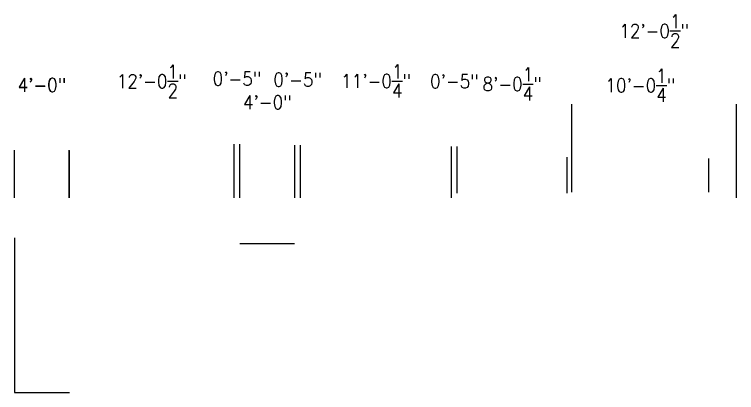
# Model space of a CAD drawing. Header units: inches. Extents: x -1279580 to -1184408, y -1638357 to -1580761.
# Drawn here: x -1185041 to -1184408, y -1597071 to -1596740 of the extents above; entities that cross this region are included whole.
import ezdxf

# ---------------------------------------------------------------- set-up
doc = ezdxf.new("R2010")
doc.units = ezdxf.units.IN
doc.header["$LTSCALE"] = 1000
doc.styles.add('ROMANS', font='romans.shx', dxfattribs={"width": 0.9})
doc.dimstyles.new('SMA -100', dxfattribs={"dimscale": 0, "dimtxt": 12, "dimasz": 12, "dimexe": 50, "dimexo": 50, "dimgap": 100, "dimtad": 1, "dimzin": 1, "dimdsep": 46, "dimlunit": 4, "dimtxsty": 'ROMANS', "dimcen": 0.09, "dimdle": 100, "dimclrd": 1, "dimclre": 1, "dimclrt": 1, "dimazin": 0, "dimtfac": 1, "dimtix": 1, "dimtofl": 0, "dimtmove": 0, "dimatfit": 3, "dimfxl": 1, "dimtolj": 1, "dimtzin": 1, "dimarcsym": 0})

# ---------------------------------------------------------------- blocks, each defined once
blk = doc.blocks.new('*D46')
at = {"color": 1, "lineweight": -2, "transparency": 16777216}
for p, q in [((-1185041, -1596885.63), (-1185041, -1596858.97)), ((-1184993.06, -1596885.63), (-1184993.06, -1596858.97))]:
    blk.add_line(p, q, dxfattribs=at)
at = {"layer": 'Defpoints', "color": 0, "transparency": 16777216}
for p in [(-1184993.06, -1596908.97), (-1185041, -1596935.63), (-1184993.06, -1596935.63)]:
    blk.add_point(p, dxfattribs=at)
at = {"color": 1, "transparency": 16777216, "insert": (-1185017.03, -1596801.82), "char_height": 12, "attachment_point": 5, "style": 'ROMANS'}
blk.add_mtext('\\A1;4\'-0"', dxfattribs=at)
blk = doc.blocks.new('*D48')
at = {"color": 1, "lineweight": -2, "transparency": 16777216}
for p, q in [((-1185041, -1596900.78), (-1185041, -1596859.14)), ((-1184992.89, -1596900.78), (-1184992.89, -1596859.14))]:
    blk.add_line(p, q, dxfattribs=at)
at = {"layer": 'Defpoints', "color": 0, "transparency": 16777216}
for p in [(-1184992.89, -1596909.14), (-1185041, -1596950.78), (-1184992.89, -1596950.78)]:
    blk.add_point(p, dxfattribs=at)
at = {"color": 1, "transparency": 16777216, "insert": (-1185016.94, -1596801.99), "char_height": 12, "attachment_point": 5, "style": 'ROMANS'}
blk.add_mtext('\\A1;4\'-0"', dxfattribs=at)
blk = doc.blocks.new('*D49')
at = {"color": 1, "lineweight": -2, "transparency": 16777216}
for p, q in [((-1184993.09, -1596900.74), (-1184993.09, -1596862.62)), ((-1184848.57, -1596900.74), (-1184848.57, -1596862.62))]:
    blk.add_line(p, q, dxfattribs=at)
at = {"layer": 'Defpoints', "color": 0, "transparency": 16777216}
for p in [(-1184848.57, -1596912.62), (-1184993.09, -1596950.74), (-1184848.57, -1596950.74)]:
    blk.add_point(p, dxfattribs=at)
at = {"color": 1, "transparency": 16777216, "insert": (-1184920.83, -1596798.62), "char_height": 12, "attachment_point": 5, "style": 'ROMANS'}
blk.add_mtext('\\A1;12\'-0{\\H1.000000x;\\S1/2;}"', dxfattribs=at)
blk = doc.blocks.new('*D50')
at = {"color": 1, "lineweight": -2, "transparency": 16777216}
for p, q in [((-1184848.53, -1596900.74), (-1184848.53, -1596853.63)), ((-1184843.54, -1596900.74), (-1184843.54, -1596853.63))]:
    blk.add_line(p, q, dxfattribs=at)
at = {"layer": 'Defpoints', "color": 0, "transparency": 16777216}
for p in [(-1184843.54, -1596903.63), (-1184848.53, -1596950.74), (-1184843.54, -1596950.74)]:
    blk.add_point(p, dxfattribs=at)
at = {"color": 1, "transparency": 16777216, "insert": (-1184846.04, -1596796.49), "char_height": 12, "attachment_point": 5, "style": 'ROMANS'}
blk.add_mtext('\\A1;0\'-5"', dxfattribs=at)
blk = doc.blocks.new('*D51')
at = {"color": 1, "lineweight": -2, "transparency": 16777216}
for p, q in [((-1184843.54, -1596900.74), (-1184843.54, -1596874.21)), ((-1184795.44, -1596900.74), (-1184795.44, -1596874.21))]:
    blk.add_line(p, q, dxfattribs=at)
at = {"layer": 'Defpoints', "color": 0, "transparency": 16777216}
for p in [(-1184795.44, -1596924.21), (-1184843.54, -1596950.74), (-1184795.44, -1596950.74)]:
    blk.add_point(p, dxfattribs=at)
at = {"color": 1, "transparency": 16777216, "insert": (-1184819.49, -1596817.06), "char_height": 12, "attachment_point": 5, "style": 'ROMANS'}
blk.add_mtext('\\A1;4\'-0"', dxfattribs=at)
blk = doc.blocks.new('*D52')
at = {"color": 1, "lineweight": -2, "transparency": 16777216}
for p, q in [((-1184795.44, -1596900.74), (-1184795.44, -1596854.42)), ((-1184790.4, -1596900.74), (-1184790.4, -1596854.42))]:
    blk.add_line(p, q, dxfattribs=at)
at = {"layer": 'Defpoints', "color": 0, "transparency": 16777216}
for p in [(-1184790.4, -1596904.42), (-1184795.44, -1596950.74), (-1184790.4, -1596950.74)]:
    blk.add_point(p, dxfattribs=at)
at = {"color": 1, "transparency": 16777216, "insert": (-1184792.92, -1596797.28), "char_height": 12, "attachment_point": 5, "style": 'ROMANS'}
blk.add_mtext('\\A1;0\'-5"', dxfattribs=at)
blk = doc.blocks.new('*D53')
at = {"color": 1, "lineweight": -2, "transparency": 16777216}
for p, q in [((-1184790.34, -1596900.74), (-1184790.34, -1596862.5)), ((-1184658.11, -1596900.74), (-1184658.11, -1596862.5))]:
    blk.add_line(p, q, dxfattribs=at)
at = {"layer": 'Defpoints', "color": 0, "transparency": 16777216}
for p in [(-1184658.11, -1596912.5), (-1184790.34, -1596950.74), (-1184658.11, -1596950.74)]:
    blk.add_point(p, dxfattribs=at)
at = {"color": 1, "transparency": 16777216, "insert": (-1184724.22, -1596798.5), "char_height": 12, "attachment_point": 5, "style": 'ROMANS'}
blk.add_mtext('\\A1;11\'-0{\\H1.000000x;\\S1/4;}"', dxfattribs=at)
blk = doc.blocks.new('*D54')
at = {"color": 1, "lineweight": -2, "transparency": 16777216}
for p, q in [((-1184658.11, -1596885.63), (-1184658.11, -1596855.85)), ((-1184653.08, -1596885.63), (-1184653.08, -1596855.85))]:
    blk.add_line(p, q, dxfattribs=at)
at = {"layer": 'Defpoints', "color": 0, "transparency": 16777216}
for p in [(-1184653.08, -1596905.85), (-1184658.11, -1596935.63), (-1184653.08, -1596935.63)]:
    blk.add_point(p, dxfattribs=at)
at = {"color": 1, "transparency": 16777216, "insert": (-1184655.59, -1596798.71), "char_height": 12, "attachment_point": 5, "style": 'ROMANS'}
blk.add_mtext('\\A1;0\'-5"', dxfattribs=at)
blk = doc.blocks.new('*D55')
at = {"color": 1, "lineweight": -2, "transparency": 16777216}
for p, q in [((-1184653.08, -1596896.68), (-1184653.08, -1596865.09)), ((-1184556.87, -1596896.68), (-1184556.87, -1596865.09))]:
    blk.add_line(p, q, dxfattribs=at)
at = {"layer": 'Defpoints', "color": 0, "transparency": 16777216}
for p in [(-1184556.87, -1596915.09), (-1184653.08, -1596946.68), (-1184556.87, -1596946.68)]:
    blk.add_point(p, dxfattribs=at)
at = {"color": 1, "transparency": 16777216, "insert": (-1184604.97, -1596801.09), "char_height": 12, "attachment_point": 5, "style": 'ROMANS'}
blk.add_mtext('\\A1;8\'-0{\\H1.000000x;\\S1/4;}"', dxfattribs=at)
blk = doc.blocks.new('*D56')
at = {"color": 1, "lineweight": -2, "transparency": 16777216}
for p, q in [((-1184552.81, -1596895.7), (-1184552.81, -1596866.3)), ((-1184432.55, -1596895.7), (-1184432.55, -1596866.3))]:
    blk.add_line(p, q, dxfattribs=at)
at = {"layer": 'Defpoints', "color": 0, "transparency": 16777216}
for p in [(-1184432.55, -1596916.3), (-1184552.81, -1596945.7), (-1184432.55, -1596945.7)]:
    blk.add_point(p, dxfattribs=at)
at = {"color": 1, "transparency": 16777216, "insert": (-1184492.68, -1596802.3), "char_height": 12, "attachment_point": 5, "style": 'ROMANS'}
blk.add_mtext('\\A1;10\'-0{\\H1.000000x;\\S1/4;}"', dxfattribs=at)
blk = doc.blocks.new('*D59')
at = {"color": 1, "lineweight": -2, "transparency": 16777216}
for p, q in [((-1184552.81, -1596895.7), (-1184552.81, -1596818.61)), ((-1184408.36, -1596900.74), (-1184408.36, -1596818.61))]:
    blk.add_line(p, q, dxfattribs=at)
at = {"layer": 'Defpoints', "color": 0, "transparency": 16777216}
for p in [(-1184408.36, -1596868.61), (-1184552.81, -1596945.7), (-1184408.36, -1596950.74)]:
    blk.add_point(p, dxfattribs=at)
at = {"color": 1, "transparency": 16777216, "insert": (-1184480.58, -1596754.61), "char_height": 12, "attachment_point": 5, "style": 'ROMANS'}
blk.add_mtext('\\A1;12\'-0{\\H1.000000x;\\S1/2;}"', dxfattribs=at)

msp = doc.modelspace()

# ---------------------------------------------------------------- linework, layer by layer
at = {"color": 1}
for p, q in [((-1185040.996, -1596935.611), (-1185040.996, -1597070.944)), ((-1185040.996, -1597070.999), (-1184992.891, -1597070.999))]:
    msp.add_line(p, q, dxfattribs=at)
msp.add_line((-1184843.629, -1596940.667), (-1184795.536, -1596940.668))

# ---------------------------------------------------------------- dimensions: what is measured, and where the dimension line sits
for base, p1, p2, picture, middle in [((-1184408.355, -1596868.608), (-1184552.811, -1596945.701), (-1184408.355, -1596950.736), '*D59', (-1184480.583, -1596754.608)), ((-1184848.575, -1596912.624), (-1184993.086, -1596950.736), (-1184848.575, -1596950.736), '*D49', (-1184920.831, -1596798.624)), ((-1184658.1113, -1596912.5013), (-1184790.3356, -1596950.7356), (-1184658.1113, -1596950.7356), '*D53', (-1184724.2234, -1596798.5013)), ((-1184843.54, -1596903.633), (-1184848.532, -1596950.736), (-1184843.54, -1596950.736), '*D50', (-1184846.036, -1596796.49)), ((-1184790.401, -1596904.42), (-1184795.435, -1596950.736), (-1184790.401, -1596950.736), '*D52', (-1184792.918, -1596797.278)), ((-1184653.077, -1596905.848), (-1184658.111, -1596935.633), (-1184653.077, -1596935.633), '*D54', (-1184655.594, -1596798.705)), ((-1184556.866, -1596915.092), (-1184653.077, -1596946.68), (-1184556.866, -1596946.68), '*D55', (-1184604.972, -1596801.092)), ((-1184432.548, -1596916.295), (-1184552.811, -1596945.701), (-1184432.548, -1596945.701), '*D56', (-1184492.679, -1596802.295)), ((-1184992.8906, -1596909.1359), (-1185040.9959, -1596950.78), (-1184992.8906, -1596950.78), '*D48', (-1185016.9433, -1596801.9931)), ((-1184795.4351, -1596924.2071), (-1184843.5405, -1596950.7356), (-1184795.4351, -1596950.7356), '*D51', (-1184819.4878, -1596817.0642))]:
    dim = msp.add_linear_dim(base=base, p1=p1, p2=p2, dimstyle='SMA -100', override={"dimscale": 1}, dxfattribs=at)
    dim.commit()
    dim.dimension.update_dxf_attribs({"geometry": picture, "text_midpoint": middle})
dim = msp.add_linear_dim(base=(-1184993.059, -1596908.967), p1=(-1185040.996, -1596935.633), p2=(-1184993.059, -1596935.633), dimstyle='SMA -100', override={"dimscale": 1})
dim.commit()
dim.dimension.update_dxf_attribs({"geometry": '*D46', "text_midpoint": (-1185017.027, -1596801.824)})

doc.saveas('drawing.dxf')
